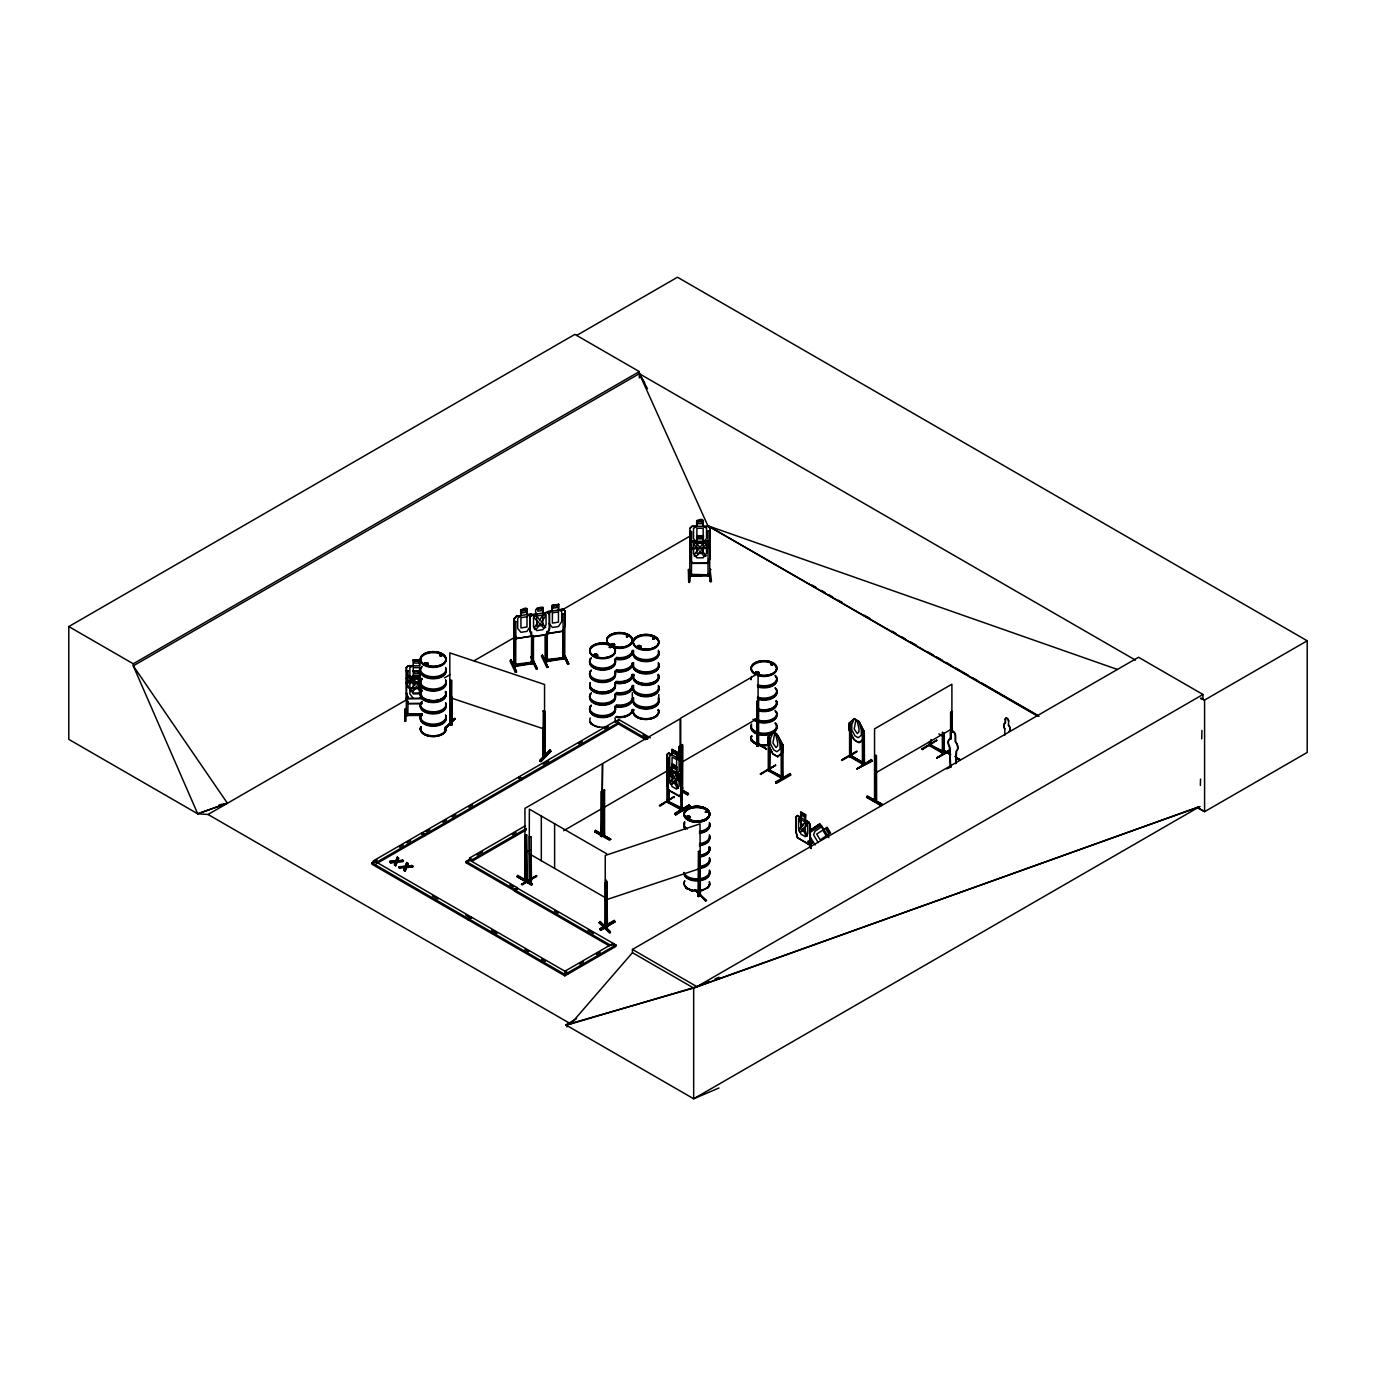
<?xml version="1.0" encoding="UTF-8"?>
<svg xmlns="http://www.w3.org/2000/svg" width="1376" height="1376" viewBox="0 0 1376 1376"><rect width="100%" height="100%" fill="white"/><g stroke="black" fill="none" stroke-linecap="round" stroke-linejoin="round"><path stroke-width="1.5" d="M1200.371 785.438L1200.543 779.091M1201.712 738.895L1201.953 730.432M1202.865 698.716L1202.985 694.484L1138.52 657.264L632.444 949.44L632.444 952.708L570.799 1023.916L565.777 1024.914L693.676 1098.77L719.012 1087.969M451.328 725.238L450.09 724.24M543.296 710.721L543.021 755.906C540.888 751.451 548.181 755.854 542.746 754.048M955.684 763.611L956.286 751.055A6.828 3.939 60 0 0 955.288 741.698L955.288 735.661A3.423 1.978 60 0 0 952.863 731.482A3.423 1.978 60 0 0 950.455 732.875L950.455 738.895A6.828 3.939 60 0 0 949.44 747.099L950.352 767.189M955.976 763.439L956.578 750.883A6.828 3.939 60 0 0 955.58 741.526L955.58 735.489A3.423 1.978 60 0 0 953.172 731.31A3.423 1.978 60 0 0 950.747 732.703L950.455 732.875M862.305 729.951L862.477 764.162L863.939 764.832L863.492 763.112M769.666 737.794C765.813 737.244 775.032 728.282 777.801 735.575L782.72 745.31M864.3 730.966L862.477 730.501L864.3 730.966L864.438 764.54L862.356 764.058L862.838 761.977M668.272 801.142L668.461 802.913L668.908 800.763L667.154 800.436L668.461 801.279M668.409 801.193L667.171 800.626M681.619 808.572C678.626 805.7 684.835 810.481 680.398 809.484M682.152 808.176L668.65 801.726L680.656 807.815M668.994 789.755L669.149 802.604L667.498 801.692L682.066 809.673M530.637 880.176C529.416 880.279 528.436 879.591 531.102 879.642M531.188 879.78L530.637 881.792L529.45 879.453M605.388 923.279L606.489 923.932M607.229 923.623L605.406 923.399M607.212 925.48L605.337 925.446L605.44 927.648L605.079 925.67L607.229 925.257L605.251 924.775L606.713 925.601M768.634 768.53L770.113 769.322M768.358 770.663C772.693 770.646 766.071 772.108 768.788 768.616M769.476 737.312L769.597 771.3L770.096 747.976M768.788 770.25L782.91 778.317M850.093 754.633C847.41 758.056 853.705 756.92 849.594 754.925M849.663 756.68L863.784 764.746L863.784 731.258M851.4 757.006L849.938 756.164M864.3 762.82L862.288 762.338L864.3 762.648M864.3 764.402L850.402 756.25M929.471 743.952L930.933 744.794M929.471 741.406L929.316 745.5M942.354 732.101L942.354 753.033M944.177 751.864L942.354 751.571M930.279 745.293L944.366 753.515L944.091 751.743M425.356 664.35L425.236 663.232M440.475 656.094L440.423 654.77M441.008 654.821L440.251 654.924M441.266 655.079L439.615 655.716L441.455 655.939M595.447 655.475L594.707 654.443A1.978 1.152 0 0 1 597.752 655.354A1.978 1.152 0 0 1 594.776 656.335A1.978 1.152 0 0 1 594.776 654.357M596.754 654.598L594.587 655.561M596.943 654.976L595.412 654.03M609.276 647.546L609.637 646.204M611.15 646.926C607.538 647.219 611.494 645.482 610.634 647.649M612.44 645.052L611.546 644.776L612.44 643.693M626.544 635.953L627.611 636.658L626.527 635.867M627.783 636.073L626.51 637.226L626.785 635.764M640.27 646.634L638.223 646.084L638.894 647.546M638.206 645.843A1.978 1.152 0 0 0 638.206 647.821A1.978 1.152 0 0 0 641.199 646.84A1.978 1.152 0 0 0 638.206 645.843L639.204 647.563L640.597 646.29M653.05 638.739L653.376 637.656M653.978 638.739L652.964 637.948M653.256 638.963L654.133 638.395M654.598 638.739L653.789 637.673M758.038 673.569L758.572 672.486M771.214 663.886L771.214 665.055L771.626 663.851M772.005 664.247L770.956 664.075L772.452 665.107M772.469 664.453L772.039 665.348M851.4 731.894L850.901 757.299L850.592 723.81M605.113 927.183L605.268 855.442L700.006 823.863L700.367 896.017L698.217 896.258L698.406 851.538L700.006 851.004L700.281 896.172C700.16 891.545 700.504 896.206 698.217 896.258M699.06 894.968L698.251 894.52L700.006 894.022M698.406 894.572L700.556 894.383M517.015 876.546L531.549 885.026L532.34 883.633L517.668 875.377L516.946 876.701L531.566 884.923M532.22 884.476L517.548 876.237L532.34 884.562M610.789 839.257L595.395 830.468L610.789 839.257L609.362 840.134L594.759 831.775L610.05 839.498M688 794.227L681.928 791.51M809.638 833.443L810.636 830.089L819.27 824.344L821.524 825.531L828.868 837.674M866.553 797.168L881.139 805.528L866.553 797.203L867.276 795.878L881.947 804.134L881.139 805.528M867.241 796.566L881.947 804.134M774.447 734.75L772.899 743.006L776.03 747.564L777.646 745.758L777.646 742.644L776.03 735.661L774.602 734.646M855.752 720.749L854.204 729.022L857.334 733.563L858.951 731.757L858.951 728.644L857.334 721.66L855.906 720.663M686.916 817.052L687.759 816.088M687.088 817.258L689.118 817.258M689.703 817.138L688.55 817.998M705.269 812.132L706.714 811.393M707.212 812.15L705.905 811.204M706.49 811.737L705.596 812.218M706.886 812.098L706.765 811.169L707.453 811.874M705.372 811.943L707.384 811.857M808.417 843.952L810.154 839.463M800.643 817.482L797.547 815.521L795.878 816.708L795.878 831.431L797.358 837.743L808.52 844.193L810.309 839.584L810.309 824.826L808.641 821.919L805.39 820.234L807.781 823.433L807.781 833.701L805.39 836.711L800.952 834.148L798.579 828.386L798.579 818.135L800.952 817.671L800.952 812.184L805.235 814.833M942.199 735.61L943.282 732.6L942.044 735.696L938.845 733.855M681.653 776.804L680.002 781.568L681.825 776.924M679.727 796.326L681.344 791.905M681.498 791.802L679.847 796.566L668.426 790.271L667.068 783.873L668.702 790.048L679.882 796.222M547.149 634.302L549.316 628.66M536.606 614.092L532.116 614.659L530.035 616.947L530.035 631.67L532.099 636.95L547.373 634.594L549.592 628.78L549.592 614.023L547.252 612.32L543.09 613.094M547.7 633.734L562.939 631.326L564.882 625.375M562.939 631.326L565.106 625.375L565.158 610.738L562.801 609.052L558.398 609.929L558.604 604.219L558.673 609.843M599.093 922.66L609.465 932.911L610.445 932.584L600.074 921.438L599.093 922.694L610.325 932.395M599.919 922.264L610.445 932.584M599.953 921.559L610.445 931.655M513.661 666.208L516.052 666.259L515.862 664.23M533.234 635.454L533.269 663.662L531.428 663.817L531.6 661.615M531.239 663.421L533.441 663.077M545.481 661.202L545.481 659.568L562.887 657.831L547.51 660.256L547.063 659.328L547.252 661.512L547.115 631.292M564.9 656.61L563.059 658.399M395.686 865.831L397.165 861.273L403.34 860.464L403.34 861.393L397.165 862.202L395.686 865.831L394.516 864.214L395.72 861.376L389.649 861.41L390.75 862.976L395.72 862.305L394.516 865.143M405.094 871.266L406.574 866.691L412.748 865.9L412.748 866.828L406.574 867.62L405.094 871.266L403.925 869.649L405.129 866.811L399.057 866.846L399.057 867.774L405.129 867.74L405.129 866.811M403.34 861.393L397.372 861.428L398.541 858.624L397.372 857.024L395.91 860.602L389.649 861.41M397.372 857.024L395.91 861.531L389.649 862.339M412.748 866.828L406.78 866.863L407.95 864.059L406.797 862.46L405.318 866.037L399.057 866.846M406.797 862.46L405.318 866.966L399.057 867.774M707.66 548.112L709.896 542.643M689.944 543.038L692.025 548.491L707.814 548.284L710.119 542.798L707.66 541.232M710.119 557.71L707.66 563.145L692.18 563.231L690.167 557.934M397.372 861.428L398.541 857.695M403.925 870.578L405.129 867.74M406.78 866.863L407.95 863.13M772.882 732.926L770.508 738.516L770.508 743.814L773.69 749.868L776.872 751.709L780.003 749.301L780.003 743.986L777.646 735.678L773.037 732.84L768.135 737.14M854.186 718.926L851.796 724.516L851.796 729.83L854.995 735.885L858.177 737.708L861.307 735.317L861.307 730.002L858.951 721.678L854.272 718.616L850.093 722.761M510.754 660.635L511.029 659.775L516.464 672.124L515.364 672.296L509.946 660.876L511.029 659.775M515.364 672.296L516.464 671.196L510.892 659.878M542.368 655.045L547.94 667.291L546.84 667.463L541.404 656.042L542.505 654.942M547.751 667.171L542.368 655.664L547.94 667.291M761.031 774.206L775.634 765.194L760.395 773.948M761.031 773.587L761.134 774.499M841.699 759.965L856.938 751.193L841.63 760.034L842.439 760.498M856.818 751.898L842.232 760.274M922.212 748.63L922.316 749.542L921.524 748.991L936.815 740.236L922.316 749.542M922.195 749.318L936.781 740.219M522.261 884.923L536.674 875.566L521.521 884.39M536.571 875.6L521.452 884.476M674.343 796.635L659.328 805.665L674.309 796.618M674.343 797.564L673.552 797.031L660.153 806.112M666.982 802.053L681.653 810.103L681.653 762.149L680.105 759.277L676.803 757.643L676.958 752.053L671.952 749.456L676.958 752.053M529.175 880.932L529.364 809.157L606.713 853.808M606.575 926.65C608.364 928.198 608.158 922.453 605.75 922.849M689.668 581.05L688.671 581.91L688.344 569.956C693.074 564.934 687.759 601.123 689.238 569.2L688.344 569.956M404.905 721.041L405.903 708.399L405.954 721.162L404.819 721.162L404.836 709.225L405.817 709.087M770.25 771.093L770.25 769.459M783.133 776.907C783.666 780.828 778.885 777.251 781.809 775.995C785.507 777.354 781.018 780.037 781.534 775.978M862.288 763.972L862.322 762.27M931.432 744.502L931.466 746.067L931.277 739.772M850.936 723.896L849.594 723.054L849.594 756.714M445.188 727.801L454.871 718.375L444.74 729.607M526.681 878.198L524.944 878.352M526.939 878.043L525.426 880.554L525.305 878.903M601.604 834.94L602.946 834.08L600.985 834.458M680.105 748.596L680.105 718.822L602.757 763.474L601.467 836.66L602.98 835.765L603.256 790.908L604.563 790.151L603.256 790.908M682.72 787.794L681.55 788.586C682.462 785.954 683.132 789.17 681.55 790.202M688.602 794.365L681.24 790.134L682.186 789.067M756.852 744.261L758.778 743.9L756.611 744.364M530.242 626.458L526.991 631.36L520.936 632.324L517.686 628.454L517.686 618.185L520.936 615.846L520.868 610.222M809.759 847.599L809.656 843.075L812.373 843.316L811.376 842.387L809.845 843.144L811.376 843.901M421.882 679.09L417.754 684.87L422.088 690.786M427.626 663.817L427.282 662.922M440.01 655.114L440.561 655.44M441.696 656.025L440.44 655.079M609.757 647.219L610.617 646.29M627.611 636.658L626.596 636.503M652.637 638.103L652.946 639.135L654.391 638.688M755.837 672.279L756.852 671.815A1.84 1.066 0 0 1 758.967 673.139A1.84 1.066 0 0 1 755.871 673.621A1.84 1.066 0 0 1 756.697 671.832M756.852 673.741C754.082 671.488 761.169 673.346 756.198 673.053M421.761 690.081L419.525 693.022L413.247 693.074L409.876 688.688M419.525 698.234L421.761 695.293M421.761 679.366L419.525 682.29L413.247 682.29L409.876 677.886L409.876 667.635L413.247 665.812L413.024 659.998L419.749 659.998L419.749 665.623M545.498 661.254L547.304 661.46L547.304 631.687M545.326 635.832L545.309 661.77L565.089 658.64L565.089 657.006M686.985 816.484L687.484 816.192A1.84 1.066 0 0 1 690.15 817.155A1.84 1.066 0 0 1 687.295 817.98A1.84 1.066 0 0 1 687.467 816.14M687.931 817.963L687.278 816.346A1.978 1.152 0 0 1 690.288 817.344A1.978 1.152 0 0 1 687.226 818.238A1.978 1.152 0 0 1 687.415 816.26M689.324 817.12L687.673 816.381M709.982 576.011C704.151 576.957 711.564 570.335 709.844 575.976L689.6 576.183L689.582 574.136L690.03 576.303L691.44 575.615M533.699 615.571L531.342 613.885C521.246 618.718 533.75 602.929 520.661 610.084L520.713 615.691L516.241 616.276L514.177 618.564L514.314 666.655L515.69 666.448L515.845 621.642L513.867 621.522L514.28 666.603M514.452 618.718L516.396 616.568M405.954 715.038L422.191 715.038M451.603 725.29L451.775 680.208M444.603 728.712L454.871 718.375M444.482 729.4L454.63 719.115M444.603 729.332L454.751 719.029M451.775 724.86C445.239 724.189 454.94 723.157 450.09 722.606M542.746 754.512L543.52 753.773L542.746 755.682M540.82 761.582L550.95 751.227L540.82 761.633L539.839 760.378L550.073 750.126L539.96 761.117M539.942 760.429L550.108 750.195M539.839 761.306L550.108 750.814M812.373 843.316L811.221 841.286L811.066 842.301M689.944 558.106L689.944 528.178L692.076 526.2L696.669 526.268L696.669 520.644C709.861 515.364 697.512 529.33 707.746 526.131L710.119 528.04L710.136 557.83L707.832 563.334L692.025 563.403L689.944 557.968M689.944 528.315L692.18 526.372L707.66 526.32L709.896 528.126L709.689 576.062M689.944 543.365L692.094 541.25L696.669 541.318L696.669 535.694L703.411 535.728L696.669 535.832M690.167 543.434L692.18 541.422L707.763 541.181L703.394 541.095L703.394 535.608M419.525 676.545L408.431 676.442L406.281 678.402M406.522 678.609L408.431 676.442M413.024 681.602L408.431 681.498L406.281 683.476M406.522 683.683L408.534 681.688M406.281 667.584L408.534 665.674L413.247 665.674M525.013 880.038L524.944 808.366L602.292 763.714L602.292 791.355M525.443 835.8L525.443 880.451L526.767 879.746L526.75 835.026L524.944 835.507L526.75 835.026M600.985 834.63C598.285 838.139 606.42 835.163 603.754 834.51M602.826 833.512L602.722 835.92L602.292 790.839L600.985 791.613L600.848 836.35L602.447 835.421M602.757 835.094C604.442 836.316 604.202 829.917 603.823 834.561M603.118 834.028L604.58 833.237M604.494 834.94L603.256 835.559L602.602 833.736M758.228 743.539C757.557 748.131 756.215 745.001 758.52 744.055M756.628 744.485L756.852 745.895M874.379 799.009L876.357 798.63M874.379 800.643L874.396 799.129M777.646 756.559L782.566 752.242M863.87 738.258C858.349 748.424 850.488 736.194 849.267 730.071L849.267 722.985L854.118 718.702L859.106 721.592L864.025 731.327L864.025 738.413L859.02 742.782L854.186 739.806L849.422 729.985M425.803 662.802L425.081 663.576L427.11 664.109M425.218 663.387L425.562 662.922A1.84 1.066 0 0 1 428.263 663.782A1.84 1.066 0 0 1 425.494 664.711A1.84 1.066 0 0 1 425.494 662.854M441.524 656.163L441.042 655.217M594.57 654.391L594.896 654.305A1.84 1.066 0 0 1 597.614 655.165A1.84 1.066 0 0 1 594.845 656.094A1.84 1.066 0 0 1 594.845 654.236M611.546 643.968L613.748 643.813M610.617 647.098L609.688 646.875M613.627 644.88L611.58 644.759L612.148 643.762M613.627 645.447L613.627 643.882M638.137 646.496L640.425 646.858M652.792 637.982L653.376 638.877M566.809 1026.892L567.841 1026.118M689.858 574.084L691.767 574.618M710.119 574.308L707.814 573.912M536.76 614.126L533.51 616.465L533.51 626.716L536.76 630.604L542.832 629.675L546.066 624.773L546.066 614.522L542.832 613.18L542.832 607.693M796.033 816.862L797.633 815.744M671.952 754.942L668.788 753.016L667.085 754.22L667.171 802.242L667.962 800.144M667.257 754.375L668.788 753.016M666.913 783.976L666.913 769.236L668.616 768.032C677.336 775.617 665.864 756.748 676.803 767.051L676.648 772.641L679.073 775.823L679.073 786.074L676.631 789.119L672.107 786.625L669.665 780.88L669.665 770.629L672.107 770.13M667.085 769.39L668.702 768.255M406.23 713.869L422.191 713.869M408.018 702.276L407.812 715.572L407.95 713.37M689.118 817.826L689.496 816.587M809.518 830.588L819.735 823.828L820.698 825.411L810.481 832.17M811.272 840.34L809.776 841.304L810.946 843.247L812.459 842.284C809.484 836.591 807.85 847.117 812.459 842.284M827.32 835.129L830.571 832.962L827.079 827.217L823.846 829.367L821.025 827.217L814.97 831.242L813.543 834.871L818.187 842.542M668.616 768.032L679.882 774.43L681.67 777.165L679.95 774.292L676.803 772.555M666.913 769.236L668.598 775.256L667.085 768.96M676.803 767.051L671.78 764.471M679.95 759.38L668.633 753.119M682.152 765.142L680.329 764.695L681.051 809.105M674.962 813.371L689.238 804.891L675.066 813.508L675.788 814.764L675.066 813.508M674.962 814.3L689.961 806.112L675.788 814.764M675.719 814.609L689.909 806.061M682.032 744.502L680.724 745.259L682.548 744.794L682.152 809.793M678.798 759.019L678.798 746.721L680.105 745.964L680.604 762.648M756.783 701.364L758.589 700.883L758.589 745.723L757.282 746.308L756.783 701.364L758.589 700.883M679.314 759.311L679.314 747.013L680.604 746.256M531.308 881.328L531.188 836.746M594.759 831.809L596.186 830.846M751.193 740.219L766.587 749.008L751.382 740.924M602.757 835.266L604.064 834.51L604.064 789.858M756.783 746.016L758.726 745.62L758.778 743.9M688.138 793.384L682.565 790.392L688.138 793.384L687.931 794.606L682.427 791.424M606.128 922.986L605.388 924.913L605.904 879.9M875.841 755.252L874.551 756.009L876.357 755.544L876.357 800.247L875.05 800.952L874.551 799.043M950.592 738.757L950.592 712.114L951.9 711.358L952.398 732.135M951.091 739.032L951.091 712.407L952.398 711.65M599.919 928.834L614.401 920.475L599.953 928.852L600.727 930.228L615.106 921.696L600.727 930.228M599.919 929.763L615.072 921.645L614.35 920.424M950.283 754.925L945.002 750.986L950.678 754.788M956.079 758.228L960.379 759.672M639.324 377.953L639.324 371.589L574.876 334.385L68.8 626.562L68.8 739.359L197.8 813.852L208.051 814.472L407.348 699.318M576.699 335.417L677.491 277.23L1307.2 640.786L1307.2 752.431L1204.585 811.685L1197.154 807.402L1204.585 811.685L1204.585 700.04L1307.2 640.786M68.8 626.562L133.266 663.782L639.324 371.589M1135.475 660.136L639.324 373.687L133.266 665.864L197.714 813.801L227.401 803.206L133.266 665.864L133.266 663.782M444.448 677.886L450.004 674.67M474.118 660.755L513.076 638.258M561.322 610.411L689.324 536.502M377.162 860.034L373.446 862.184L373.446 860.791L421.796 832.876L424.616 834.51L424.616 835.903L376.267 863.818L376.267 862.425L424.616 834.51M422.38 834.045L422.38 832.652L615.708 720.938L647.546 739.394M615.949 721.144L618.77 719.528L650.366 737.777M609.258 945.862L514.435 891.115L514.435 889.722L517.256 888.105L615.966 944.985L615.966 946.378L564.882 975.842L371.916 864.197L371.916 862.804L374.736 861.187L567.703 972.832L567.634 974.294M399.487 847.169L403.202 845.019M406.918 842.869L410.633 840.719M426.096 831.912L429.811 829.762M442.831 822.246L446.546 820.096M452.119 816.88L455.834 814.73M468.855 807.213L472.57 805.063M543.193 764.213L548.766 760.98M578.505 743.814L582.237 741.664M604.546 728.781L608.261 726.631M422.38 832.652L425.201 834.286L521.882 778.455L519.01 776.769L519.01 778.162M758.09 745.259L758.09 673.466L680.724 718.117L680.724 745.775M526.354 829.883L472.432 861.015L469.612 859.381L469.612 857.988L525.391 825.772M466.172 861.445L468.992 859.811L517.342 887.726L517.342 889.12L514.521 890.754L466.172 862.838L466.172 861.445L514.521 889.343L517.342 887.726M477.059 855.081L482.632 851.864M512.388 834.682L516.103 832.549M466.172 862.838L468.992 861.204L468.992 859.811M469.612 857.988L472.432 859.604L526.354 828.472M682.582 761.719L758.09 718.117M524.944 853.034L530.465 849.835M563.627 830.691L602.292 808.366M602.757 808.142L667.205 770.921M768.152 770.612L782.48 778.73L781.688 744.192L782.996 744.949L782.996 778.455M782.996 744.949L777.715 735.541L782.566 745.414M760.326 774.034L775.634 765.194M849.267 722.985L849.422 730.106M781.018 777.887L781.981 777.698L781.688 752.569M775.634 781.929L790.168 773.587L790.942 774.963L776.442 783.34L775.737 782.067M790.237 773.708L775.84 782.875M775.634 782.875L790.237 774.327M871.472 759.586L856.938 768.874L872.246 760.962L857.076 768.806L871.472 759.586L872.246 760.962M856.938 768.874L871.541 760.326M797.547 815.521L808.572 822.074M795.878 816.708L796.033 831.5L797.512 837.657L808.52 844.193M874.551 773.536L951.9 728.884M805.562 820.148L805.562 814.644L805.235 820.32M929.97 743.659L930.726 746.446M930.554 746.291L931.277 745.878M950.455 738.895L950.747 738.723A6.828 3.939 60 0 0 949.75 746.927L950.661 767.017M808.641 821.919L810.309 824.826M819.735 823.828L820.199 825.703M943.162 752.741L942.354 753.205M943.626 752.259L930.933 745.259L944.366 751.881M564.814 972.677L564.814 971.267L613.146 943.368L613.146 944.762M950.317 751.021L936.815 757.918L949.612 749.8M579.692 964.077L583.407 961.927M596.41 954.428L600.142 952.278M936.815 757.918L949.612 750.419M949.715 750.591L936.918 757.746M1005.426 719.166L1005.426 723.191A4.558 2.632 60 0 0 1004.772 728.661L1004.566 728.764A4.558 2.632 60 0 1 1005.237 723.294L1005.426 719.166A2.288 1.324 60 0 1 1007.043 718.238A2.288 1.324 60 0 1 1008.66 721.024L1008.453 725.169A4.558 2.632 60 0 1 1009.124 731.413L1009.33 731.292A4.558 2.632 60 0 0 1008.66 725.049L1008.453 725.169M371.916 862.804L564.882 974.449L615.966 944.985M1008.66 721.024L1008.453 721.144A2.288 1.324 60 0 0 1006.836 718.341A2.288 1.324 60 0 0 1005.237 719.287M810.309 839.584L810.154 824.809M946.671 768.874L951.229 766.896M576.596 1018.67L565.777 1024.914L693.676 988.054L1199.752 806.594L693.676 1098.77L693.676 988.054L632.444 952.708M1202.985 694.484L696.91 986.661L570.799 1023.916L208.051 814.472M696.892 541.37L693.538 543.245L693.538 553.496L696.892 557.848L703.17 557.762L706.542 553.324L706.542 543.073L703.17 541.284L703.17 528.195L696.892 528.281L696.91 541.49L692.197 541.559M413.247 676.579L409.876 678.437L409.876 693.9L413.247 698.268M409.876 683.648L413.247 681.791M605.113 925.549L607.401 925.824M607.418 927.063L606.868 882.033L605.268 882.584L605.87 927.579M757.591 744.674L757.144 746.394M602 835.507L602.447 833.787L602.189 835.507M875.549 799.903L876.529 800.178L876.357 755.544M875.36 800.952L875.05 756.301M425.442 663.215L427.11 663.094M596.823 655.01C591.714 654.426 598.56 656.782 596.083 655.475M596.376 655.991L596.943 654.615M638.223 645.722L639.204 645.585M756.198 672.296L756.559 671.884A1.978 1.152 0 0 1 759.088 673.346A1.978 1.152 0 0 1 755.768 673.862A1.978 1.152 0 0 1 756.662 671.935M772.194 665.021L770.852 664.608M693.676 988.054L709.259 981.415M715.107 978.921L719.012 977.252M689.238 817.327L687.553 817.396M757.385 746.308L757.282 701.657M601.604 836.556L601.346 835.008M525.546 880.451L525.684 878.782M197.714 813.801L227.384 803.206L218.99 804.943M1199.752 806.594L696.91 986.661L632.444 949.44M605.629 882.928L607.229 882.394M698.406 851.538L700.367 851.348M706.524 900.506L705.544 900.884L695.31 889.773M706.524 900.54L695.31 890.392L705.544 900.884M695.172 890.668L696.17 890.324M700.178 895.587L698.251 896.154L700.367 896.017M705.544 899.956L695.172 889.739M605.268 900.093L700.006 868.514M514.039 664.453L531.239 662.269M515.656 664.763L515.656 666.38M514.039 666.087L533.234 663.112L536.244 668.977L537.345 668.805L532.822 659.259M531.618 661.667L533.544 661.942M531.618 663.301L531.514 662.234M514.022 664.402L514.314 666.655M425.734 662.716L427.403 662.854M426.732 664.677L427.489 663.06M626.596 636.194L627.353 636.039M613.455 645.43L611.546 644.776M613.077 645.636L613.937 644.192A1.978 1.152 0 0 0 610.841 644.622M610.583 647.408L609.362 647.322M653.342 638.034L654.013 638.894M595.068 654.099L596.978 654.391M596.462 655.492L595.412 655.578M756.473 672.159L758.159 672.296M757.488 673.174L758.52 672.709L757.488 671.815M698.853 896.567L699.008 894.916M450.158 722.71L450.399 724.344L449.814 680.036L451.431 680.57M544.724 754.702L542.952 754.168M544.449 756.301L544.896 754.289M667.498 800.058L667.498 801.692L667.652 757.11L668.65 802.896M530.689 837.038L529.364 836.298L529.829 880.554L531.377 881.431L531.188 855.184M942.715 752.655L942.87 735.988M520.713 610.204L527.214 609.172M552.172 610.858L552.12 605.251L558.673 604.339M558.45 604.563L552.395 605.526L552.395 611.013L549.144 613.352L549.385 628.78M552.344 610.892L547.751 611.563M547.854 611.735L562.784 609.362M515.845 621.642L513.867 621.522M562.904 613.902L564.693 613.61M516.241 638.567L531.463 636.159L516.241 638.567L514.177 633.304L514.383 618.598M547.803 633.407L562.715 631.034M531.91 657.384L530.809 656.627L537.345 668.77M563.352 652.465L562.543 652.568M547.149 659.981L545.12 659.758M564.728 657.195L562.887 657.367M549.248 660.721L562.698 658.588M514.056 666.569L533.424 663.507L533.424 635.867M564.814 658.192L567.703 664.144L568.804 663.972L565.089 656.266M536.537 608.484C554.098 607.435 529.966 604.614 536.812 614.246M532.202 636.624L547.218 634.439M397.372 860.499L403.34 860.464M406.78 865.934L412.748 865.9M408.104 713.903L406.006 713.886M595.43 830.45L595.395 831.396M545.515 634.095L545.567 661.839L545.756 660.136M638.842 645.516L640.184 645.722M756.817 671.712L757.866 671.798M681.43 808.434L681.808 810.189M606.197 922.935L606.868 925.687M930.675 746.342L930.778 740.064M943.437 752.104L943.816 753.876L943.661 732.858M862.976 763.697L862.976 738.585M769.494 769.666L769.752 771.386M782.634 777.199L769.752 770.216L781.534 776.442M421.882 691.457L420.11 691.32L416.412 686.039C413.97 694.123 405.49 693.108 414.967 684.835C406.023 677.164 413.78 675.908 416.292 683.597L419.835 678.592L421.675 678.42M515.415 664.247L516.052 665.09L531.428 662.664L531.239 661.787M703.188 541.422L707.66 541.353M696.892 520.954L703.17 520.885M691.44 575.684L691.664 531.497L689.806 531.102L689.823 576.183M708.038 530.878L709.878 530.861M696.892 538.532L703.17 538.463M707.814 548.284L692.025 548.491M710.033 568.942L711.461 581.635L710.326 581.635L709.878 568.873L710.463 581.412M709.878 569.802L710.996 569.698M691.87 575.736L701.829 575.615M710.326 580.706L710.326 581.635M413.024 671.041L419.749 670.869L419.749 681.43M413.247 671.23L419.525 671.178M408.534 676.751L413.247 676.717M413.247 678.42L419.525 678.385M408.431 681.636L419.525 681.756M413.247 683.614L419.525 683.58M413.247 688.671L419.525 688.636M408.534 698.406L422.071 698.32M422.191 698.63L408.362 698.716L406.281 693.263M422.071 703.394L408.534 703.48L406.522 698.182M422.191 703.704L408.362 703.669L406.281 698.217M413.024 660.119L419.749 660.119M413.247 660.308L419.525 660.308L419.525 665.812L408.534 665.812M406.161 670.783L408.018 670.783M413.247 677.886L419.525 677.886M422.191 687.776L408.362 687.776L406.281 682.324M404.819 709.328L405.954 709.328M408.225 714.282L422.191 714.282M422.191 715.451L406.006 715.503M875.841 799.903L875.549 798.286M710.033 573.826L710.102 575.512M612.75 643.676L613.954 644.346M639.204 646.995L637.862 646.496M406.384 715.572L406.281 667.463L408.431 665.623M526.251 834.75L526.939 879.677M544.26 754.684L544.552 756.37L544.552 684.474L449.814 652.895L449.814 724.688L451.431 725.324M568.718 663.868L565.192 656.318M530.998 657.384L536.52 668.822M536.382 668.1L536.244 668.977M605.268 927.235L607.229 927.046L606.713 899.388M781.155 744.588L781.258 778.111M542.935 711.082L544.896 711.254L545.085 755.974L543.296 755.39L543.296 727.13M549.987 750.075L550.968 751.296M453.891 718.977L454.871 719.304M542.935 755.751L544.552 756.267M449.814 697.563L544.552 729.142M1117.415 669.458L707.883 525.787L639.324 373.687L644.673 382.958M1200.526 698.612L1204.585 700.04L1200.956 697.942M850.85 757.402L850.678 755.63M863.75 764.85L863.56 763.078M769.545 771.386L769.287 769.666M782.445 777.199L781.258 776.477M558.45 610.05L561.7 611.374L561.7 621.625L558.45 626.527L552.395 627.49L549.144 623.62M756.473 673.552L755.785 672.486M707.195 811.565L705.75 811.892M671.935 764.729L676.476 767.24M672.107 767.309L676.648 769.82M680.036 781.224L668.874 775.032L667.412 768.926L667.412 754.289M668.598 775.256L680.157 781.465M689.187 804.84L689.978 806.216M945.002 750.986L950.575 754.117M954.858 756.559L960.396 759.758M956.045 757.849L959.588 760.223M751.296 740.873L765.864 748.527L765.778 749.473M681.086 790.288L688.138 794.313M681.86 791.613L687.329 794.778M605.388 880.193L606.713 880.95M536.674 876.512L522.158 884.028M529.364 880.95L530.689 881.706M605.904 924.569L607.212 925.308M1039.018 716.38L707.883 525.787L1037.435 716.053M812.253 585.161L815.968 587.311M821.558 590.545L825.273 592.678M828.988 594.828L832.704 596.978M838.294 600.194L842.009 602.344M864.317 615.227L869.89 618.443M892.216 631.326L895.931 633.476M901.504 636.692L905.219 638.842M910.809 642.059L916.382 645.292M927.544 651.725L933.117 654.942M936.832 657.092L942.422 660.308M946.138 662.458L951.71 665.692M955.426 667.824L968.446 675.341M972.161 677.491L977.734 680.707M981.466 682.857L1037.246 715.073M929.54 745.723L943.661 753.79M777.887 756.68L772.882 753.807L767.963 744.072L772.813 753.945L777.715 756.783L782.72 752.397L782.566 745.293M805.562 814.644L800.643 811.995L800.798 817.757M642.936 734.87L648.509 738.086M617.807 723.621L645.688 739.72M529.364 853.808L606.713 898.476M509.894 884.82L513.626 886.97M554.442 910.964L558.157 913.114M587.913 930.279L593.486 933.513M514.435 889.722L611.116 945.553L613.937 943.919L613.937 945.312M397.372 857.953L398.541 858.624M406.797 863.388L407.95 864.059M394.516 864.214L395.686 864.902M403.925 869.649L405.094 870.32M373.446 860.791L376.267 862.425M564.814 971.267L567.634 972.901M432.374 895.862L437.946 899.078M465.845 915.178L469.56 917.328M491.473 930.21L497.046 933.427M524.944 949.526L528.659 951.676M541.662 959.192L545.395 961.342M708.038 575.546L707.832 574.325M562.715 609.241L564.934 610.858M531.256 614.074L533.475 615.691M547.149 612.509L549.385 614.143M640.064 645.791L640.597 646.651M425.562 664.488L425.803 663.37L427.609 663.8M707.746 541.043L710.119 542.952M810.137 836.763L815.108 844.967M810.498 840.891L811.685 842.852M810.172 841.063L811.358 843.006M808.4 841.011L811.513 846.137M807.901 841.304L810.825 846.584M808.245 843.471L811.358 848.579M679.882 759.518L681.498 762.252L681.516 792.026M639.324 373.687L647.494 388.789M859.02 721.54L863.87 731.413M564.986 657.504L567.703 664.144M531.342 613.885L516.241 616.276M510.892 660.497L516.464 672.124M547.252 612.32L532.168 614.78L530.035 616.947M687.914 793.918L687.811 794.829M514.383 633.235L516.396 638.361M406.505 693.108L408.534 698.544M406.505 682.29L408.534 687.604M1004.772 728.661L1004.858 735.094M951.9 731.843L951.9 684.216L874.551 728.867L874.551 800.677M944.177 732.565L944.177 753.498M875.996 798.2L875.996 799.817M810.911 843.798L810.911 848.098M810.756 843.901L810.756 848.184M810 824.912L810 839.549M781.981 776.064L782.187 778.73M768.29 737.054L768.29 770.715M768.135 736.882L768.135 744.089M708.038 531.291L708.038 575.959M703.17 520.747L703.17 526.372L706.542 528.16L706.542 538.412L703.17 542.849L696.892 542.935L693.538 538.584L693.538 528.315L696.892 526.44L696.892 520.816M698.767 851.899L698.578 896.619M691.457 574.583L691.457 576.286M682.548 744.794L682.548 789.618M681.24 745.551L681.24 763.99M676.648 752.242L676.648 757.729L679.073 760.911L679.073 771.162L676.648 774.206L672.107 771.695L669.682 765.968L669.682 755.699L672.107 755.218L672.107 749.352M676.476 772.744L676.648 759.552L672.107 757.058L671.935 770.233M675.822 769.442L675.822 767.619L672.916 766.002L672.916 767.842M672.262 749.628L672.262 755.132M658.777 694.519L658.777 699.644M632.324 692.61L632.306 697.735A12.762 7.379 0 0 1 616.224 704.856M618.77 719.528L618.77 720.921M615.708 720.938L615.708 722.331M606.868 882.033L606.868 926.702M604.563 790.151L604.563 834.974M564.882 610.738L564.728 658.829M564.882 974.449L564.882 975.842M563.094 614.298L563.094 658.949M562.904 630.913L562.887 658.984M554.614 823.742L554.614 868.394M543.038 607.47L542.884 613.318M541.318 816.054L541.318 860.722M531.635 631.894L531.428 663.817M530.31 631.739L530.242 616.207L526.991 614.883L526.939 609.258M521.882 779.865L521.831 778.386L618.512 722.572L618.512 723.965L425.201 835.679L425.201 834.286M519.062 776.838L519.062 778.231M517.256 888.105L517.256 889.498M514.521 889.343L514.521 890.754M472.432 859.604L472.432 861.015M471.418 918.394L471.418 917.001L468.201 918.635L468.201 920.028M471.022 917.001L471.022 918.394M468.597 918.635L468.597 920.028M451.775 696.6L451.964 724.928M451.19 723.587L451.139 725.272M421.796 832.876L421.796 834.286M411.648 865.263L411.648 866.192M408.018 670.37L408.018 683.545M407.812 713.886L407.812 715.572M406.505 667.532L406.522 698.32M406.574 866.691L406.574 867.62M402.239 859.828L402.239 860.757M400.158 867.482L400.158 868.411M397.165 861.273L397.165 862.202M390.75 862.047L390.75 862.976M374.736 861.187L374.736 862.58M445.738 681.068A12.969 7.482 0 0 1 431.514 690.425A12.969 7.482 0 0 1 421.968 679.262M445.738 668.753A12.969 7.482 0 0 1 431.514 678.11A12.969 7.482 0 0 1 421.968 666.947M424.032 665.382A12.969 7.482 0 0 1 426.715 664.195M445.738 680.432A12.969 7.482 0 0 1 431.514 689.806A12.969 7.482 0 0 1 421.968 678.626M445.738 668.117A12.969 7.482 0 0 1 431.514 677.474A12.969 7.482 0 0 1 421.968 666.311M424.032 664.763A12.969 7.482 0 0 1 426.715 663.559M445.566 667.429A12.797 7.379 0 0 1 433.199 676.717A12.797 7.379 0 0 1 420.85 667.429M424.152 664.109A12.797 7.379 0 0 1 426.801 662.94M445.566 681.808A12.797 7.379 0 0 1 433.199 691.113A12.797 7.379 0 0 1 420.85 681.808M445.566 679.744A12.797 7.379 0 0 1 433.199 689.049A12.797 7.379 0 0 1 420.85 679.744M445.532 692.197A12.762 7.379 0 0 1 433.199 701.485A12.762 7.379 0 0 1 420.867 692.197M445.566 669.493A12.797 7.379 0 0 1 434.868 678.729A12.797 7.379 0 0 1 420.402 671.402M445.583 691.698A12.814 7.396 0 0 1 433.199 701.02A12.814 7.396 0 0 1 420.815 691.698M445.738 716.191A12.969 7.482 0 0 1 431.514 725.548A12.969 7.482 0 0 1 421.968 714.385M445.532 693.263A12.762 7.379 0 0 1 433.199 702.551A12.762 7.379 0 0 1 420.867 693.263M445.514 726.545A12.745 7.362 0 0 1 433.199 735.799A12.745 7.362 0 0 1 420.901 726.545M445.583 692.627A12.814 7.396 0 0 1 433.199 701.949A12.814 7.396 0 0 1 420.815 692.627M445.738 703.876A12.969 7.482 0 0 1 431.514 713.232A12.969 7.482 0 0 1 421.968 702.07M445.738 715.554A12.969 7.482 0 0 1 431.514 724.911A12.969 7.482 0 0 1 421.968 713.748M445.738 703.239A12.969 7.482 0 0 1 431.514 712.596A12.969 7.482 0 0 1 421.968 701.433M445.532 702.551A12.762 7.379 0 0 1 433.199 711.822A12.762 7.379 0 0 1 420.867 702.551M445.566 716.93A12.797 7.379 0 0 1 433.199 726.236A12.797 7.379 0 0 1 420.85 716.93M445.532 714.866A12.762 7.379 0 0 1 433.199 724.154A12.762 7.379 0 0 1 420.867 714.866M420.867 727.233A12.762 7.379 0 0 0 433.199 736.521A12.814 7.396 0 0 0 445.583 727.25A12.762 7.379 0 0 1 433.199 736.521A12.814 7.396 0 0 1 420.815 727.25M445.566 704.615A12.797 7.379 0 0 1 434.868 713.852A12.797 7.379 0 0 1 420.402 706.524M445.583 726.82A12.814 7.396 0 0 1 433.199 736.143A12.814 7.396 0 0 1 420.815 726.82M754.96 674.326A12.711 7.344 0 0 1 759.604 662.234A12.711 7.344 0 0 1 776.614 669.768A12.711 7.344 0 0 1 757.591 675.478M776.305 676.493A12.797 7.379 0 0 1 771.747 684.268A12.797 7.379 0 0 1 757.557 684.801M751.158 678.402A12.797 7.379 0 0 1 751.588 676.493M775.187 676.012A12.969 7.482 0 0 1 773.123 685.059A12.969 7.482 0 0 1 757.471 686.246M750.986 679.761A12.969 7.482 0 0 1 751.416 677.818M775.187 675.375A12.969 7.482 0 0 1 773.123 684.422A12.969 7.482 0 0 1 757.471 685.609M750.986 679.125A12.969 7.482 0 0 1 751.416 677.181M775.187 687.708A12.969 7.482 0 0 1 773.123 696.738A12.969 7.482 0 0 1 757.471 697.942M776.752 680.484A12.797 7.379 0 0 1 757.557 686.882M776.305 688.826A12.797 7.379 0 0 1 771.747 696.6A12.797 7.379 0 0 1 757.557 697.133M776.718 692.799A12.762 7.379 0 0 1 757.574 699.18M776.288 700.522A12.762 7.379 0 0 1 771.73 708.262A12.762 7.379 0 0 1 757.574 708.812M775.187 688.344A12.969 7.482 0 0 1 773.123 697.374A12.969 7.482 0 0 1 757.471 698.561M757.557 709.483A12.797 7.379 0 0 0 771.747 708.95A12.797 7.379 0 0 0 776.305 701.175A12.814 7.396 0 0 1 771.764 708.984A12.814 7.396 0 0 1 757.54 709.534M776.339 700.78A12.814 7.396 0 0 1 771.764 708.554A12.814 7.396 0 0 1 757.54 709.104M767.258 744.674A12.745 7.362 0 0 1 751.64 735.661M776.288 726.012A12.762 7.379 0 0 1 763.955 735.283A12.762 7.379 0 0 1 751.623 726.012M775.187 723.466A12.969 7.482 0 0 1 765.641 734.629A12.969 7.482 0 0 1 751.416 725.272M775.187 722.83A12.969 7.482 0 0 1 765.641 733.993A12.969 7.482 0 0 1 751.416 724.636M776.305 723.948A12.797 7.379 0 0 1 763.955 733.236A12.797 7.379 0 0 1 751.588 723.948M776.305 711.616A12.797 7.379 0 0 1 770.354 719.923A12.797 7.379 0 0 1 754.908 718.754M776.752 715.606A12.797 7.379 0 0 1 767.258 722.727A12.797 7.379 0 0 1 752.878 719.287M775.187 711.134A12.969 7.482 0 0 1 771.85 720.818A12.969 7.482 0 0 1 754.788 720.181M775.187 710.498A12.969 7.482 0 0 1 771.85 720.181A12.969 7.482 0 0 1 754.788 719.545M776.666 704.254A12.711 7.344 0 0 1 757.591 710.601M776.769 703.635A12.814 7.396 0 0 1 757.54 710.05M767.275 744.966A12.814 7.396 0 0 1 751.571 735.902M632.324 652.362A12.797 7.379 0 0 1 616.224 659.5M632.306 662.613A12.762 7.379 0 0 1 616.224 669.734M632.324 664.677A12.797 7.379 0 0 1 616.224 671.815M632.272 674.274A12.745 7.362 0 0 1 616.242 681.378M632.513 663.972A12.969 7.482 0 0 1 616.173 671.196M632.513 663.335A12.969 7.482 0 0 1 616.173 670.559M632.513 651.003A12.969 7.482 0 0 1 616.173 658.244M632.306 650.298A12.762 7.379 0 0 1 616.224 657.418M632.513 651.639A12.969 7.482 0 0 1 616.173 658.88M632.358 674.567A12.814 7.396 0 0 1 616.224 681.722M614.04 644.054A1.978 1.152 0 0 1 613.593 645.963A1.978 1.152 0 0 1 610.772 644.931M632.324 687.484A12.797 7.379 0 0 1 616.224 694.622M632.324 699.799A12.797 7.379 0 0 1 616.224 706.937M632.272 709.397A12.745 7.362 0 0 1 616.242 716.5M632.513 699.094A12.969 7.482 0 0 1 616.173 706.318M632.513 698.458A12.969 7.482 0 0 1 616.173 705.682M632.513 686.125A12.969 7.482 0 0 1 616.173 693.366M632.306 685.42A12.762 7.379 0 0 1 616.224 692.541M632.513 686.762A12.969 7.482 0 0 1 616.173 694.003M632.358 675.496A12.814 7.396 0 0 1 616.224 682.651M628.591 715.365A12.814 7.396 0 0 0 631.911 712.046A12.797 7.379 0 0 1 616.224 717.223A12.814 7.396 0 0 0 625.942 716.535M632.358 709.689A12.814 7.396 0 0 1 616.224 716.844M615.072 672.451A12.969 7.482 0 0 1 600.848 681.808A12.969 7.482 0 0 1 591.319 670.645M615.072 660.136A12.969 7.482 0 0 1 600.848 669.493A12.969 7.482 0 0 1 591.319 658.33M615.072 671.815A12.969 7.482 0 0 1 600.848 681.189A12.969 7.482 0 0 1 591.319 670.009M615.072 659.5A12.969 7.482 0 0 1 600.848 668.856A12.969 7.482 0 0 1 591.319 657.694M614.883 660.876A12.762 7.379 0 0 1 602.55 670.146A12.762 7.379 0 0 1 590.218 660.876M614.9 658.812A12.797 7.379 0 0 1 602.55 668.1A12.797 7.379 0 0 1 590.184 658.812M614.9 673.191A12.797 7.379 0 0 1 602.55 682.496A12.797 7.379 0 0 1 590.184 673.191M614.9 671.127A12.797 7.379 0 0 1 602.55 680.432A12.797 7.379 0 0 1 590.184 671.127M614.9 683.476A12.797 7.379 0 0 1 602.55 692.782A12.814 7.396 0 0 1 590.166 683.511A12.797 7.379 0 0 0 602.55 692.782A12.814 7.396 0 0 0 614.934 683.511A12.797 7.379 0 0 1 602.55 692.816A12.797 7.379 0 0 1 590.184 683.511M614.934 683.081A12.814 7.396 0 0 1 602.55 692.403A12.814 7.396 0 0 1 590.166 683.081M615.072 707.574A12.969 7.482 0 0 1 600.848 716.93A12.969 7.482 0 0 1 591.319 705.768M614.848 684.68A12.745 7.362 0 0 1 602.55 693.934A12.745 7.362 0 0 1 590.235 684.68M614.848 717.928A12.745 7.362 0 0 1 614.848 721.729M605.836 726.941A12.745 7.362 0 0 1 590.235 717.928M614.934 684.01A12.814 7.396 0 0 1 602.55 693.332A12.814 7.396 0 0 1 590.166 684.01M615.072 695.258A12.969 7.482 0 0 1 600.848 704.615A12.969 7.482 0 0 1 591.319 693.452M615.072 706.937A12.969 7.482 0 0 1 600.848 716.294A12.969 7.482 0 0 1 591.319 705.131M615.072 694.622A12.969 7.482 0 0 1 600.848 703.979A12.969 7.482 0 0 1 591.319 692.816M614.883 695.998A12.762 7.379 0 0 1 602.55 705.269A12.762 7.379 0 0 1 590.218 695.998M614.9 693.934A12.797 7.379 0 0 1 602.55 703.222A12.797 7.379 0 0 1 590.184 693.934M614.9 708.313A12.797 7.379 0 0 1 602.55 717.618A12.797 7.379 0 0 1 590.184 708.313M614.9 706.249A12.797 7.379 0 0 1 602.55 715.554A12.797 7.379 0 0 1 590.184 706.249M599.231 727.285A12.814 7.396 0 0 1 590.166 722.056M658.296 674.326A12.745 7.362 0 0 1 645.98 683.58A12.745 7.362 0 0 1 633.682 674.326M658.347 652.362A12.797 7.379 0 0 1 645.98 661.65A12.797 7.379 0 0 1 633.631 652.362M658.347 650.298A12.797 7.379 0 0 1 645.98 659.586A12.797 7.379 0 0 1 633.631 650.298M658.347 664.677A12.797 7.379 0 0 1 645.98 673.982A12.797 7.379 0 0 1 633.631 664.677M658.519 663.937A12.969 7.482 0 0 1 645.98 673.363A12.969 7.482 0 0 1 633.459 663.937M658.519 663.301A12.969 7.482 0 0 1 645.98 672.726A12.969 7.482 0 0 1 633.459 663.301M658.313 662.613A12.762 7.379 0 0 1 645.98 671.901A12.762 7.379 0 0 1 633.648 662.613M658.519 651.622A12.969 7.482 0 0 1 645.98 661.048A12.969 7.482 0 0 1 633.459 651.622M658.519 650.986A12.969 7.482 0 0 1 645.98 660.411A12.969 7.482 0 0 1 633.459 650.986M658.347 674.962A12.797 7.379 0 0 1 645.98 684.268A12.814 7.396 0 0 1 633.596 675.1M633.631 674.962A12.797 7.379 0 0 0 645.98 684.268A12.814 7.396 0 0 0 658.364 675.1M658.364 674.567A12.814 7.396 0 0 1 645.98 683.889A12.814 7.396 0 0 1 633.596 674.567M658.296 676.166A12.745 7.362 0 0 1 645.98 685.42A12.745 7.362 0 0 1 633.682 676.166M658.296 709.448A12.745 7.362 0 0 1 645.98 718.702A12.745 7.362 0 0 1 633.682 709.448M658.364 675.478A12.814 7.396 0 0 1 645.98 684.784A12.814 7.396 0 0 1 633.596 675.478M658.347 687.484A12.797 7.379 0 0 1 645.98 696.772A12.797 7.379 0 0 1 633.631 687.484M658.347 685.42A12.797 7.379 0 0 1 645.98 694.708A12.797 7.379 0 0 1 633.631 685.42M658.347 699.799A12.797 7.379 0 0 1 645.98 709.104A12.797 7.379 0 0 1 633.631 699.799M658.519 699.06A12.969 7.482 0 0 1 645.98 708.485A12.969 7.482 0 0 1 633.459 699.06M658.519 698.423A12.969 7.482 0 0 1 645.98 707.849A12.969 7.482 0 0 1 633.459 698.423M658.313 697.735A12.762 7.379 0 0 1 645.98 707.023A12.762 7.379 0 0 1 633.648 697.735M658.519 686.744A12.969 7.482 0 0 1 645.98 696.17A12.969 7.482 0 0 1 633.459 686.744M658.519 686.108A12.969 7.482 0 0 1 645.98 695.534A12.969 7.482 0 0 1 633.459 686.108M658.364 709.689A12.814 7.396 0 0 1 645.98 719.012A12.814 7.396 0 0 1 633.596 709.689M709.38 824.62A12.797 7.379 0 0 1 699.49 833.357M685.437 829.453A12.797 7.379 0 0 1 684.698 823.828M709.552 823.88A12.969 7.482 0 0 1 699.524 832.738M685.282 828.782A12.969 7.482 0 0 1 684.543 823.072M709.552 823.244A12.969 7.482 0 0 1 699.524 832.102M685.282 828.163A12.969 7.482 0 0 1 684.543 822.435M709.38 822.538A12.797 7.379 0 0 1 699.49 831.293M687.329 828.988A12.797 7.379 0 0 1 684.698 821.747M709.38 834.871A12.797 7.379 0 0 1 699.49 843.608M709.552 835.559A12.969 7.482 0 0 1 699.524 844.434M709.362 836.935A12.762 7.379 0 0 1 699.472 845.655M709.362 846.567A12.762 7.379 0 0 1 699.472 855.287M709.552 836.195A12.969 7.482 0 0 1 699.524 845.07M709.414 846.842A12.814 7.396 0 0 1 699.49 855.597M709.362 872.057A12.762 7.379 0 0 1 697.821 880.915A12.762 7.379 0 0 1 684.113 873.158M709.362 881.689A12.762 7.379 0 0 1 696.153 890.547A12.762 7.379 0 0 1 684.732 880.898M709.552 871.318A12.969 7.482 0 0 1 697.838 880.313A12.969 7.482 0 0 1 683.906 872.436M709.552 870.681A12.969 7.482 0 0 1 699.524 879.556A12.969 7.482 0 0 1 684.164 873.76M709.38 869.993A12.797 7.379 0 0 1 699.49 878.731A12.797 7.379 0 0 1 684.336 873.02M709.38 859.742A12.797 7.379 0 0 1 699.49 868.48M709.603 884.286A12.762 7.379 0 0 1 707.539 887.898A12.814 7.396 0 0 0 709.655 884.304A12.762 7.379 0 0 1 707.539 887.95M702.62 890.444A12.762 7.379 0 0 1 699.472 891.08M692.885 890.874A12.762 7.379 0 0 1 689.875 890.031A12.814 7.396 0 0 0 692.868 890.926A12.762 7.379 0 0 1 689.875 890.083M687.346 888.827A12.762 7.379 0 0 1 685.472 887.245A12.814 7.396 0 0 0 687.312 888.827A12.762 7.379 0 0 1 685.472 887.193M709.38 857.661A12.797 7.379 0 0 1 699.49 866.416M709.552 859.002A12.969 7.482 0 0 1 699.524 867.86M709.552 858.366A12.969 7.482 0 0 1 699.524 867.224M709.362 848.39A12.762 7.379 0 0 1 699.472 857.11M709.414 847.754A12.814 7.396 0 0 1 699.49 856.508M709.414 881.964A12.814 7.396 0 0 1 696.153 890.874A12.814 7.396 0 0 1 684.68 881.173M807.127 835.92L805.596 835.198L802.982 828.386C801.279 836.058 795.362 829.745 801.967 826.598L798.992 818.6L802.896 825.892C804.65 818.634 810.309 824.826 803.928 827.767L807.127 835.92M678.42 788.31L676.854 787.605L674.171 780.828C672.245 788.345 666.517 782.411 673.139 779.04C666.672 767.533 672.4 769.855 674.102 778.334C675.874 771.042 681.67 777.165 675.152 780.192L678.42 788.31M545.567 627.387L543.468 627.869L539.891 623.122C537.19 631.636 529.571 631.687 538.515 622.124C529.966 615.88 537.225 613.249 539.788 620.696C542.041 612.767 550.142 612.423 541.198 621.746L545.567 627.387M705.922 555.87L703.772 556.059L700.074 550.813C697.632 558.897 689.135 557.951 698.63 549.609C689.686 542.006 697.443 540.682 699.954 548.353C702.379 540.682 710.635 541.628 701.416 549.609L705.922 555.87M691.887 574.532L707.832 574.79L691.87 574.583M822.762 830.089L816.708 834.114L820.199 839.859L826.254 835.834L822.762 830.089M827.114 828.541L826.047 829.246L828.369 833.082L829.436 832.377L827.114 828.541M851.555 755.94L862.838 762.442L851.555 755.94M525.907 610.48L522.02 611.099L522.02 612.922L525.907 612.303L525.907 610.48M557.366 605.646L553.479 606.266L553.479 608.089L557.366 607.47L557.366 605.646M526.991 616.723L520.936 617.686L520.936 627.938L526.991 626.974L526.991 616.723M558.45 611.89L552.395 612.853L552.395 623.104L558.45 622.141L558.45 611.89M541.748 608.777L537.844 609.379L537.844 611.202L541.748 610.6L541.748 608.777M542.832 615.02L536.76 615.949L536.76 626.218L542.832 625.272L542.832 615.02M702.052 536.726L698.01 536.778L698.01 538.601L702.052 538.549L702.052 536.726M703.17 543.124L696.892 543.193L696.892 553.462L703.17 553.376L703.17 543.124M702.052 521.814L698.01 521.848L698.01 523.688L702.052 523.637L702.052 521.814M418.407 671.97L414.365 672.004L414.365 673.827L418.407 673.81L418.407 671.97M419.749 675.943L413.024 675.977L419.749 675.943M418.407 677.181L414.365 677.198L414.365 679.039L418.407 679.004L418.407 677.181M419.525 693.831L413.247 693.882L413.247 667.635L419.525 667.635L419.525 693.831M418.39 661.22L414.365 661.22L414.365 663.06L418.39 663.06L418.39 661.22M675.84 752.706L672.916 751.09L672.916 752.913L675.84 754.53L675.84 752.706M676.631 774.482L672.107 771.97L672.107 782.222L676.631 784.733L676.631 774.482M804.599 815.194L801.744 813.543L801.744 815.383L804.599 817.034L804.599 815.194M805.39 822.074L800.952 819.511L800.952 829.762L805.39 832.325L805.39 822.074M812.046 842.508L810.877 840.564L811.96 842.662M426.835 665.382A12.745 7.362 0 0 0 445.944 659.018A12.745 7.362 0 0 0 426.835 652.637A12.745 7.362 0 0 0 426.835 665.382M426.818 666.431A12.762 7.379 0 0 0 445.962 660.05A12.762 7.379 0 0 0 426.818 653.669A12.762 7.379 0 0 0 426.818 666.431M433.199 700.728A12.745 7.362 0 0 0 445.514 691.457A12.745 7.362 0 0 1 433.199 700.676A12.745 7.362 0 0 1 420.901 691.457A12.745 7.362 0 0 0 433.199 700.676M424.135 664.66A12.814 7.396 0 0 0 445.583 661.34A12.814 7.396 0 0 0 429.88 652.276A12.814 7.396 0 0 0 424.135 664.66M424.135 664.264A12.814 7.396 0 0 0 445.583 660.944A12.814 7.396 0 0 0 429.88 651.88A12.814 7.396 0 0 0 424.135 664.264M433.199 701.399A12.797 7.379 0 0 0 445.566 692.094A12.814 7.396 0 0 1 433.199 701.45A12.814 7.396 0 0 1 420.815 692.128A12.797 7.379 0 0 0 433.199 701.399M425.425 664.952A1.978 1.152 0 0 0 428.4 663.972A1.978 1.152 0 0 0 425.425 662.974A1.978 1.152 0 0 0 425.425 664.952M757.557 674.464A12.797 7.379 0 0 0 776.752 668.065A12.797 7.379 0 0 0 757.557 661.667A12.797 7.379 0 0 0 757.557 674.464M757.54 674.911A12.814 7.396 0 0 0 776.769 668.495A12.814 7.396 0 0 0 757.54 662.097A12.814 7.396 0 0 0 757.54 674.911M754.891 673.346A12.814 7.396 0 0 0 776.339 670.026A12.814 7.396 0 0 0 760.636 660.962A12.814 7.396 0 0 0 754.891 673.346M751.64 736.332A12.745 7.362 0 0 0 767.258 745.345A12.814 7.396 0 0 1 751.571 736.332M611.838 645.671A1.84 1.066 0 0 0 614.608 644.742A1.84 1.066 0 0 0 611.838 643.813A1.84 1.066 0 0 0 611.838 645.671M613.146 646.41A12.797 7.379 0 0 0 632.324 640.012A12.797 7.379 0 0 0 613.146 633.614A12.797 7.379 0 0 0 613.146 646.41M613.146 647.391A12.762 7.379 0 0 0 632.306 641.01A12.762 7.379 0 0 0 613.146 634.628A12.762 7.379 0 0 0 613.146 647.391M610.48 645.585A12.814 7.396 0 0 0 631.911 642.265A12.814 7.396 0 0 0 616.224 633.201A12.814 7.396 0 0 0 610.48 645.585M610.48 645.224A12.814 7.396 0 0 0 631.911 641.904A12.814 7.396 0 0 0 616.224 632.84A12.814 7.396 0 0 0 610.48 645.224M616.224 682.169A12.797 7.379 0 0 0 632.324 675.031A12.797 7.379 0 0 1 616.224 682.272A12.814 7.396 0 0 0 632.358 674.997A12.814 7.396 0 0 1 616.224 682.255M616.224 683.253A12.762 7.379 0 0 0 632.306 676.132A12.745 7.362 0 0 1 616.242 683.218M596.152 656.834A12.797 7.379 0 0 0 615.347 650.435A12.814 7.396 0 0 0 596.135 644.002A12.814 7.396 0 0 0 596.135 656.834A12.814 7.396 0 0 0 615.364 650.418A12.797 7.379 0 0 0 596.152 644.037A12.797 7.379 0 0 0 596.152 656.834M596.169 657.78A12.745 7.362 0 0 0 615.278 651.416A12.745 7.362 0 0 0 596.169 645.052A12.745 7.362 0 0 0 596.169 657.78M602.55 692.059A12.745 7.362 0 0 0 614.848 682.806A12.745 7.362 0 0 1 602.55 692.111A12.745 7.362 0 0 1 590.235 682.84A12.745 7.362 0 0 0 602.55 692.059M596.135 657.195A12.814 7.396 0 0 0 615.364 650.779A12.814 7.396 0 0 0 596.135 644.381A12.814 7.396 0 0 0 596.135 657.195M590.218 722.486A12.762 7.379 0 0 0 591.491 724.258A12.814 7.396 0 0 1 590.166 722.469M638.275 647.58A1.84 1.066 0 0 0 641.044 646.651A1.84 1.066 0 0 0 638.275 645.722A1.84 1.066 0 0 0 638.275 647.58M639.582 648.251A12.797 7.379 0 0 0 658.777 641.852A12.797 7.379 0 0 0 639.582 635.454A12.797 7.379 0 0 0 639.582 648.251M639.599 649.3A12.762 7.379 0 0 0 658.76 642.919A12.762 7.379 0 0 0 639.599 636.538A12.762 7.379 0 0 0 639.599 649.3M639.582 648.698A12.814 7.396 0 0 0 658.794 642.282A12.814 7.396 0 0 0 639.582 635.884A12.814 7.396 0 0 0 639.582 648.698M636.916 647.133A12.814 7.396 0 0 0 658.364 643.813A12.814 7.396 0 0 0 642.661 634.749A12.814 7.396 0 0 0 636.916 647.133M645.98 719.39A12.745 7.362 0 0 0 658.296 710.136A12.814 7.396 0 0 1 645.98 719.442A12.814 7.396 0 0 1 633.596 710.119A12.745 7.362 0 0 0 645.98 719.39M689.875 819.89A12.762 7.379 0 0 0 709.603 814.128A12.762 7.379 0 0 0 691.096 807.127A12.814 7.396 0 0 0 689.84 819.958A12.814 7.396 0 0 0 709.655 814.162A12.814 7.396 0 0 0 691.079 807.162A12.762 7.379 0 0 0 689.875 819.89A12.745 7.362 0 0 0 709.586 814.145A12.745 7.362 0 0 0 691.113 807.179A12.745 7.362 0 0 0 689.892 819.89M689.875 820.956A12.762 7.379 0 0 0 709.603 815.194A12.762 7.379 0 0 0 691.096 808.194A12.762 7.379 0 0 0 689.875 820.956A12.745 7.362 0 0 0 709.586 815.16A12.745 7.362 0 0 0 691.113 808.194A12.745 7.362 0 0 0 689.892 820.922M689.84 820.32A12.814 7.396 0 0 0 709.655 814.54A12.814 7.396 0 0 0 691.079 807.523A12.814 7.396 0 0 0 689.84 820.32M699.472 855.975A12.745 7.362 0 0 0 709.328 847.272A12.745 7.362 0 0 1 699.472 856.061A12.814 7.396 0 0 0 709.414 847.358A12.814 7.396 0 0 1 699.49 856.01"/></g></svg>
